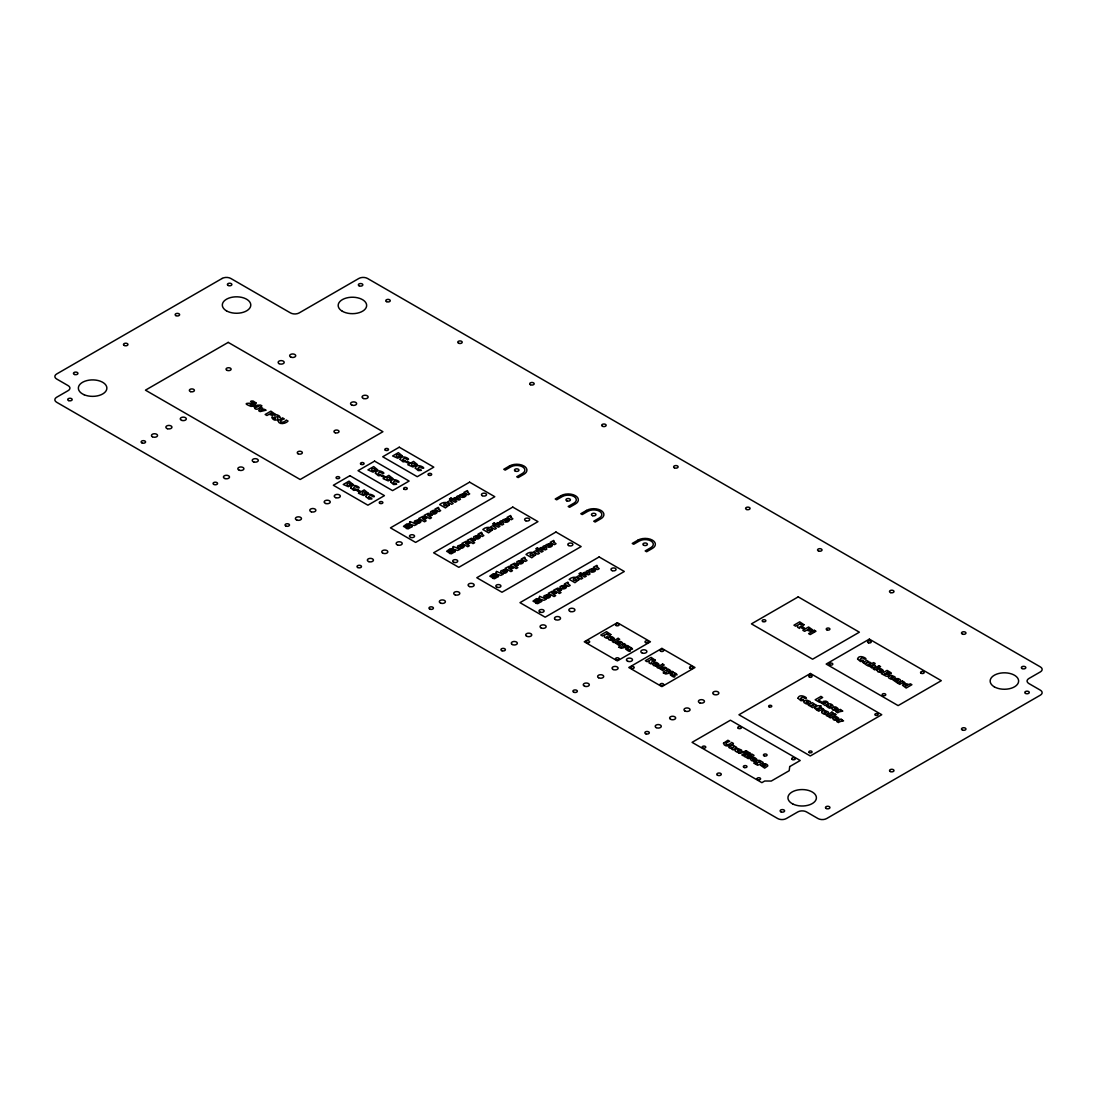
<?xml version="1.0" encoding="UTF-8"?>
<svg xmlns="http://www.w3.org/2000/svg" width="1097" height="1097" viewBox="0 0 1097 1097"><rect width="100%" height="100%" fill="white"/><g stroke="black" fill="none" stroke-linecap="round" stroke-linejoin="round"><path stroke-width="1.5" d="M430.49 512.683C431.779 515.137 437.484 514.438 437.127 511.449L434.193 513.108L433.411 512.889L436.606 511.037L433.246 510.324L430.723 511.641A2.838 1.645 0 0 0 430.49 512.683M273.948 417.971C278.24 421.591 270.726 411.183 279.173 415.818C283.41 421.481 273.386 411.745 278.144 419.301A2.592 1.495 0 0 1 276.417 420.014C272.454 421.344 269.739 414.255 273.948 417.971M888.913 674.929L887.802 676.04A2.167 1.248 0 0 1 886.143 676.163L881.33 673.695L887.089 670.377L891.052 672.776A2.016 1.166 0 0 1 891.258 673.503L888.501 674.298L888.913 674.929M630.83 648.533C635.177 651.303 630.021 645.009 627.786 647.573A1.728 1.001 0 0 0 627.772 648.409L629.088 649.973L625.921 648.492A2.029 1.166 0 0 0 625.811 649.163C633.422 655.389 628.883 646.256 630.83 648.533M675.368 674.244C679.729 677.027 674.573 670.72 672.338 673.284A1.728 1.001 0 0 0 672.31 674.12L673.64 675.697L670.459 674.202A2.029 1.166 0 0 0 670.349 674.888C677.96 681.1 673.421 671.981 675.368 674.244M831.361 705.344C835.722 708.127 830.566 701.819 828.331 704.384A1.728 1.001 0 0 0 828.304 705.22L829.634 706.797L826.452 705.302A2.029 1.166 0 0 0 826.343 705.988C833.089 712.2 829.771 703.396 831.361 705.344M610.823 634.532C609.521 637.275 606.422 634.381 606.449 638.262L604.447 637.096L604.913 634.669L602.568 636.027L600.786 634.985L606.545 631.666L610.823 634.532M655.362 660.243C654.059 662.999 650.974 660.092 651.001 663.973L648.985 662.821L649.451 660.394L647.12 661.738L645.338 660.709L651.083 657.377L655.362 660.243M803.978 624.714C802.675 627.457 799.576 624.563 799.603 628.444L797.601 627.278L798.067 624.865L795.723 626.209L793.94 625.18L799.699 621.848L803.978 624.714M419.315 521.569L417.313 522.186L420.521 520.335L418.725 519.608L414.639 520.924A2.838 1.645 0 0 0 414.392 521.966C415.681 524.435 421.399 523.735 421.042 520.732L419.315 521.569M464.442 495.515L462.44 496.132L465.649 494.281L463.853 493.554L459.766 494.884A2.838 1.645 0 0 0 459.52 495.913C460.809 498.381 466.527 497.681 466.156 494.678L464.442 495.515M462.495 546.498L460.493 547.115L463.688 545.264L461.906 544.537L457.806 545.853A2.838 1.645 0 0 0 457.572 546.896C458.861 549.364 464.58 548.665 464.209 545.662L462.495 546.498M478.58 537.201L476.578 537.818L479.787 535.967L477.99 535.254L473.904 536.57A2.838 1.645 0 0 0 473.657 537.612C474.96 540.067 480.664 539.367 480.308 536.378L478.58 537.201M507.623 520.444L505.621 521.061L508.816 519.21L507.033 518.483L502.933 519.8A2.838 1.645 0 0 0 502.7 520.842C503.989 523.31 509.694 522.611 509.337 519.608L507.623 520.444M505.676 571.414L503.674 572.044L506.869 570.193L505.086 569.466L500.986 570.783A2.838 1.645 0 0 0 500.753 571.825C502.042 574.293 507.746 573.58 507.39 570.591L505.676 571.414M521.761 562.13L519.759 562.747L522.967 560.896L521.171 560.183L517.085 561.499A2.838 1.645 0 0 0 516.838 562.542C518.127 564.996 523.845 564.297 523.488 561.307L521.761 562.13M550.79 545.374L548.788 545.991L551.997 544.139L550.2 543.413L546.114 544.729A2.838 1.645 0 0 0 545.867 545.771C547.17 548.239 552.874 547.54 552.518 544.537L550.79 545.374M548.843 596.343L546.841 596.974L550.05 595.123L548.253 594.396L544.167 595.712A2.838 1.645 0 0 0 543.92 596.754C545.223 599.223 550.927 598.509 550.571 595.52L548.843 596.343M564.941 587.06L562.939 587.677L566.148 585.825L564.352 585.112L560.265 586.429A2.838 1.645 0 0 0 560.019 587.457C561.307 589.925 567.026 589.226 566.655 586.237L564.941 587.06M593.971 570.289L591.969 570.92L595.177 569.069L593.381 568.342L589.295 569.658A2.838 1.645 0 0 0 589.048 570.701C590.337 573.169 596.055 572.456 595.698 569.466L593.971 570.289M438.156 508.693L440.651 510.654L439.047 511.586L434.878 509.173L438.293 507.349L438.937 508.295L438.156 508.693M450.661 501.466L453.157 503.441L451.553 504.359L447.384 501.96L450.798 500.136L451.443 501.082L450.661 501.466M467.185 491.922L469.694 493.897L468.076 494.829L463.908 492.416L467.322 490.592L467.966 491.538L467.185 491.922M481.322 533.608L483.832 535.583L482.227 536.515L478.059 534.102L481.46 532.278L482.104 533.224L481.322 533.608M493.842 526.395L496.338 528.37L494.733 529.289L490.565 526.889L493.965 525.065L494.61 526.012L493.842 526.395M510.366 516.852L512.861 518.826L511.257 519.759L507.088 517.345L510.503 515.521L511.147 516.468L510.366 516.852M524.503 558.538L527.013 560.512L525.408 561.445L521.24 559.031L524.64 557.207L525.285 558.154L524.503 558.538M537.009 551.325L539.518 553.299L537.914 554.218L533.745 551.818L537.146 549.995L537.791 550.927L537.009 551.325M553.532 541.781L556.042 543.755L554.438 544.674L550.269 542.275L553.67 540.451L554.314 541.397L553.532 541.781M567.684 583.467L570.193 585.441L568.575 586.374L564.407 583.961L567.821 582.137L568.465 583.083L567.684 583.467M580.19 576.254L582.699 578.215L581.095 579.147L576.912 576.734L580.327 574.924L580.971 575.856L580.19 576.254M596.713 566.71L599.223 568.685L597.618 569.604L593.45 567.204L596.85 565.38L597.495 566.326L596.713 566.71M350.752 487.863L353.673 490.345L356.772 490.098L355.675 488.919C350.162 490.428 355.62 484.38 357.183 487.781C363.738 489.358 352.26 481.734 350.752 487.863M365.945 496.626L368.866 499.108L371.952 498.861L370.868 497.695C365.356 499.19 370.813 493.156 372.377 496.543C378.918 498.12 367.44 490.496 365.945 496.626M375.435 473.273L378.355 475.755L381.454 475.508L380.357 474.343C374.845 475.837 380.302 469.804 381.866 473.191C388.42 474.768 376.943 467.144 375.435 473.273M390.628 482.049L393.549 484.531L396.634 484.284L395.551 483.105C390.038 484.613 395.496 478.566 397.059 481.967C403.6 483.544 392.123 475.92 390.628 482.049M400.131 459.355L403.038 461.837L406.137 461.59L405.04 460.425C399.527 461.919 404.985 455.886 406.548 459.273C413.103 460.85 401.625 453.226 400.131 459.355M415.31 468.131L418.231 470.613L421.33 470.366L420.233 469.187C414.721 470.695 420.178 464.648 421.742 468.049C428.283 469.626 416.805 462.002 415.31 468.131M797.999 698.24L800.906 700.722L804.005 700.476L802.922 699.31C797.409 700.805 802.853 694.771 804.416 698.158C810.971 699.749 799.494 692.111 797.999 698.24M857.566 659.036L860.473 661.518L863.572 661.272L862.489 660.092C856.976 661.601 862.42 655.553 863.983 658.954C870.538 660.531 859.061 652.907 857.566 659.036M615.417 642.938L619.558 645.831L622.095 644.145A2.551 1.481 0 0 0 622.739 643.473L622.383 642.623A9.407 5.43 0 0 0 620.408 641.471C610.906 642.129 630.103 642.691 615.417 642.938M659.955 668.649L664.11 671.542L666.633 669.856A2.551 1.481 0 0 0 667.291 669.184L666.921 668.347A9.407 5.43 0 0 0 664.947 667.182C655.457 667.84 674.641 668.416 659.955 668.649M760.482 765.212L764.636 768.119L767.16 766.419A2.551 1.481 0 0 0 767.818 765.747L767.447 764.911A9.407 5.43 0 0 0 765.487 763.759C755.984 764.417 775.168 764.979 760.482 765.212M820.871 702.587L825.013 705.481L827.549 703.794A2.551 1.481 0 0 0 828.194 703.122L827.837 702.272A9.407 5.43 0 0 0 825.863 701.12C816.36 701.778 835.557 702.354 820.871 702.587M893.287 680.099L897.442 683.006L899.965 681.306A2.551 1.481 0 0 0 900.623 680.634L900.267 679.797A9.407 5.43 0 0 0 898.292 678.645L895.742 678.577L898.457 680.373L895.111 679.317L893.287 680.099M256.04 402.969L254.806 404.286L250.061 404.272L252.557 405.712L251.254 406.466C235.361 400.528 263.225 405.52 250.596 401.433L251.323 401.173A2.263 1.316 0 0 1 253.284 401.104L256.04 402.969M755.764 763.512C760.536 765.775 752.213 760.605 758.699 760.344A2.18 1.262 0 0 1 760.043 760.578L763.238 762.484L757.684 765.281L753.735 763.101L754.503 762.374L755.764 763.512M869.935 666.4L871.717 667.95L874.556 667.305L875.475 665.55L873.198 664.659L875.187 663.507L873.569 662.574L867.823 665.893L869.935 666.4M426.582 518.25L424.155 519.717L426.143 520.869L424.539 521.802L418.78 518.47L422.921 516.385L426.582 518.25M431.957 515.165L429.517 516.618L431.519 517.77L429.901 518.703L424.141 515.371L428.283 513.286L431.957 515.165M469.763 543.18L467.336 544.647L469.324 545.799L467.706 546.731L461.96 543.399L466.102 541.315L469.763 543.18M475.124 540.094L472.697 541.548L474.686 542.7L473.081 543.632L467.322 540.3L471.463 538.216L475.124 540.094M512.943 568.109L510.516 569.576L512.505 570.728L510.887 571.647L505.127 568.328L509.282 566.244L512.943 568.109M518.305 565.01L515.878 566.477L517.866 567.629L516.248 568.561L510.503 565.229L514.644 563.145L518.305 565.01M556.124 593.038L553.683 594.505L555.685 595.644L554.067 596.576L548.308 593.258L552.463 591.173L556.124 593.038M561.486 589.939L559.059 591.406L561.047 592.558L559.429 593.491L553.67 590.159L557.825 588.074L561.486 589.939M902.57 685.323L906.163 688.038L911.922 684.706L910.304 683.774L908.302 684.926A2.18 1.262 0 0 0 907.918 684.158L905.258 683.568L902.57 685.323M789.717 766.584L789.196 770.711L771.273 781.05L764.719 781.009L761.867 782.655L692.07 742.354L730.424 720.208L800.22 760.509L789.717 766.584M416.216 521.02C417.011 522.94 418.793 519.32 416.216 521.02M432.3 511.737C433.096 513.643 434.892 510.036 432.3 511.737M461.343 494.966C462.125 496.886 463.921 493.266 461.343 494.966M459.396 545.949C460.178 547.869 461.974 544.249 459.396 545.949M475.481 536.666C476.276 538.572 478.073 534.966 475.481 536.666M504.51 519.896C505.306 521.815 507.102 518.195 504.51 519.896M502.563 570.879C503.358 572.799 505.155 569.178 502.563 570.879M518.662 561.595C519.457 563.501 521.253 559.895 518.662 561.595M547.691 544.825C548.486 546.745 550.283 543.125 547.691 544.825M545.744 595.808C546.539 597.728 548.335 594.108 545.744 595.808M561.842 586.525C562.624 588.431 564.42 584.824 561.842 586.525M590.872 569.754C591.667 571.674 593.463 568.054 590.872 569.754M274.853 413.967L272.632 415.461L269.067 414.282L266.928 415.516L265.145 414.488L270.904 411.156L274.853 413.967M812.548 629.801L810.326 631.296L806.775 630.117L804.636 631.351L802.839 630.322L808.599 626.99L812.548 629.801M424.429 518.497C421.865 520.581 421.454 515.672 424.429 518.497M429.791 515.398C427.227 517.482 426.815 512.573 429.791 515.398M467.596 543.426C465.032 545.511 464.634 540.602 467.596 543.426M472.958 540.327C470.407 542.412 469.996 537.503 472.958 540.327M510.777 568.356C508.213 570.44 507.815 565.531 510.777 568.356M516.139 565.257C513.574 567.341 513.177 562.432 516.139 565.257M553.958 593.285C551.393 595.369 550.996 590.46 553.958 593.285M559.319 590.186C556.755 592.27 556.357 587.361 559.319 590.186M447.028 505.127C442.365 507.788 442.941 500.835 447.028 505.127M490.208 530.057C485.546 532.717 486.122 525.765 490.208 530.057M533.389 554.986C528.727 557.646 529.303 550.694 533.389 554.986M576.569 579.915C571.894 582.576 572.483 575.623 576.569 579.915M607.903 638.084L609.027 639.853L612.537 640.525C604.186 637.096 619.956 641.622 612.195 636.822A2.838 1.645 0 0 0 610.398 636.685L607.903 638.084M652.454 663.795L653.565 665.564L657.076 666.236C648.738 662.821 664.494 667.346 656.746 662.547A2.838 1.645 0 0 0 654.95 662.41L652.454 663.795M750.293 758.822L751.404 760.591L754.928 761.263C746.577 757.835 762.346 762.36 754.585 757.561A2.838 1.645 0 0 0 752.789 757.424L750.293 758.822M831.677 708.319L832.801 710.088L836.312 710.76C827.961 707.332 843.73 711.857 835.969 707.058A2.838 1.645 0 0 0 834.173 706.921L831.677 708.319M832.458 718.069L833.569 719.838L837.08 720.51C828.742 717.081 844.512 721.607 836.75 716.807A2.838 1.645 0 0 0 834.954 716.67L832.458 718.069M876.846 670.089L877.957 671.858L881.467 672.53C873.13 669.115 888.885 673.64 881.138 668.841A2.838 1.645 0 0 0 879.341 668.69L876.846 670.089M886.924 674.326L884.36 674.011L885.526 673.339L886.924 674.326M449.304 504.949L445.409 507.911L439.664 504.593C442.091 502.083 447.754 501.164 449.304 504.949M492.484 529.878L488.59 532.84L482.831 529.508C485.272 527.013 490.935 526.094 492.484 529.878M535.665 554.808L531.771 557.77L526.012 554.438C528.452 551.942 534.102 551.009 535.665 554.808M578.832 579.737L574.951 582.699L569.192 579.367C571.633 576.871 577.283 575.939 578.832 579.737M863.161 662.602L866.836 665.331L871.004 662.917L869.414 661.998L865.739 663.37L868.207 661.299L866.603 660.38L863.161 662.602M736.649 747.496L733.153 749.937L731.548 749.018L734.016 746.961L730.341 748.319L728.751 747.4L732.919 744.986L736.649 747.496M816.141 705.193L812.658 707.647L811.04 706.729L813.508 704.658L809.833 706.029L808.242 705.097L812.411 702.697L816.141 705.193M608.465 634.285L605.997 634.039L607.176 633.367L608.465 634.285M653.003 660.01L650.548 659.763L651.714 659.091L653.003 660.01M801.619 624.481L799.151 624.234L800.33 623.549L801.619 624.481M888.927 672.941L886.623 672.708L887.706 672.077L888.927 672.941M617.446 643.39L619.778 643.665L617.446 643.39M661.985 669.115L664.329 669.389L661.985 669.115M762.525 765.679L764.856 765.953L762.525 765.679M822.901 703.054L825.232 703.328L822.901 703.054M895.33 680.565L897.661 680.839L895.33 680.565M278.103 420.782C278.761 425.197 285.974 423.73 288.045 421.056L286.276 420.028C283.163 424.21 276.06 421.605 284.301 418.903L282.532 417.875L278.103 420.782M723.485 743.176C724.143 747.592 731.356 746.125 733.427 743.451L731.658 742.422C728.545 746.604 721.442 743.999 729.697 741.298L727.914 740.269L723.485 743.176M272.522 413.665L270.232 413.61L271.521 412.87L272.522 413.665M810.217 629.5L807.941 629.445L809.216 628.704L810.217 629.5M350.587 483.955C346.076 488.892 345.72 480.5 350.587 483.955M365.781 492.718C361.27 497.668 360.913 489.276 365.781 492.718M375.27 469.365C370.759 474.315 370.402 465.923 375.27 469.365M390.463 478.141C385.952 483.078 385.596 474.686 390.463 478.141M399.952 455.447C395.441 460.397 395.085 452.005 399.952 455.447M415.146 464.223C410.635 469.159 410.278 460.767 415.146 464.223M814.591 708.168L816.511 709.841L817.498 709.128L816.758 708.662L820.583 707.414L819.706 706.907L821.296 705.988L817.512 705.645L814.591 708.168M352.891 484.339L348.38 486.711L343.265 484.476L349.011 481.144L352.891 484.339M368.085 493.102L363.573 495.487L358.445 493.239L364.204 489.92L368.085 493.102M377.574 469.749L373.062 472.135L367.948 469.886L373.693 466.568L377.574 469.749M392.767 478.525L388.256 480.897L383.127 478.662L388.887 475.33L392.767 478.525M402.256 455.831L397.745 458.217L392.63 455.968L398.376 452.65L402.256 455.831M417.45 464.607L412.938 466.979L407.81 464.744L413.569 461.412L417.45 464.607M612.784 638.317L610.796 637.933L612.784 638.317M657.336 664.028L655.348 663.658L657.336 664.028M755.175 759.055L753.186 758.671L755.175 759.055M836.558 708.552L834.57 708.168L836.558 708.552M837.34 718.302L835.352 717.918L837.34 718.302M881.727 670.322L879.739 669.938L881.727 670.322M735.251 749.827L735.1 750.183A2.989 1.728 0 0 0 735.429 751.212L737.362 752.309A2.907 1.687 0 0 0 738.583 752.473A2.852 1.645 0 0 0 740.31 752.172L741.462 751.404A2.825 1.632 0 0 0 741.476 750.033L738.212 748.648A2.866 1.659 0 0 0 736.485 748.936L735.251 749.827M804.019 701.34L803.868 701.71A2.989 1.728 0 0 0 804.197 702.724L806.13 703.821A2.907 1.687 0 0 0 807.351 703.986A2.852 1.645 0 0 0 809.065 703.684L810.23 702.916A2.825 1.632 0 0 0 810.244 701.545L806.967 700.16A2.866 1.659 0 0 0 805.253 700.462L804.019 701.34M821.886 711.651L821.735 712.022A2.989 1.728 0 0 0 822.064 713.05L823.998 714.133A2.907 1.687 0 0 0 825.218 714.312A2.852 1.645 0 0 0 826.932 714.01L828.098 713.228A2.825 1.632 0 0 0 828.112 711.857L824.834 710.472A2.866 1.659 0 0 0 823.12 710.774L821.886 711.651M888.611 676.575L888.46 676.945A2.989 1.728 0 0 0 888.789 677.96L890.723 679.057A2.907 1.687 0 0 0 891.943 679.221A2.852 1.645 0 0 0 893.657 678.933L894.823 678.152A2.825 1.632 0 0 0 894.837 676.78L891.559 675.395A2.866 1.659 0 0 0 889.845 675.697L888.611 676.575M412.102 526.629L408.166 528.877L406.096 528.411L409.867 526.56L405.204 527.328L403.463 526.354L406.891 523.859L408.893 524.215L405.52 525.943L410.84 525.189A2.592 1.495 0 0 1 412.061 526.19L412.102 526.629M455.282 551.558L451.347 553.807L449.263 553.341L453.047 551.489L448.385 552.257L446.63 551.284L450.072 548.788L452.074 549.144L448.7 550.872L454.021 550.118A2.592 1.495 0 0 1 455.241 551.105L455.282 551.558M498.463 576.487L494.528 578.736L492.443 578.27L496.214 576.419L491.552 577.187L489.81 576.199L493.252 573.717L495.241 574.074L491.881 575.802L497.188 575.047A2.592 1.495 0 0 1 498.408 576.035L498.463 576.487M541.63 601.417L537.695 603.665L535.624 603.199L539.395 601.348L534.733 602.116L532.991 601.129L536.433 598.647L538.421 599.003L535.062 600.717L540.368 599.977A2.592 1.495 0 0 1 541.589 600.964L541.63 601.417M760.125 762.196L757.739 762.429L760.125 762.196M907.178 685.351C904.216 688.203 904.655 683.253 907.178 685.351M410.182 521.61L409.4 523.008L410.744 524.462L414.392 525.532L416.833 524.366L410.182 521.61M453.349 546.539L452.567 547.938L453.925 549.391L457.572 550.461L460.013 549.295L453.349 546.539M496.53 571.468L495.748 572.867L497.092 574.321L500.739 575.39L503.194 574.225L496.53 571.468M539.71 596.398L538.929 597.796L540.273 599.25L543.92 600.32L546.375 599.154L539.71 596.398M739.776 750.417C736.512 753.529 736.937 748.031 739.776 750.417M808.544 701.929C805.28 705.042 805.705 699.543 808.544 701.929M826.411 712.241C823.148 715.354 823.573 709.869 826.411 712.241M893.136 677.164C889.873 680.277 890.298 674.778 893.136 677.164M871.1 665.906C871.964 668.608 875.077 663.616 871.1 665.906M624.028 643.596L621.615 647.011L618.612 647.134L621.231 648.313L628.951 646.435L627.374 645.53L623.795 646.668L625.715 644.57L624.028 643.596M668.58 669.307L666.153 672.735L663.164 672.845L665.783 674.024L673.503 672.146L671.926 671.241L668.347 672.379L670.267 670.281L668.58 669.307M261.155 407.357L258.714 410.772L260.14 411.594L266.077 410.209L264.459 409.277L260.976 410.319L262.814 408.317L261.155 407.357M749.895 752.953L747.29 755.504L751.692 753.996L754.037 755.339L748.277 758.671L746.81 757.821L751.212 755.284L745.699 757.177L744.369 756.423L747.647 753.241L743.259 755.764L741.791 754.928L747.551 751.61L749.895 752.953M222.156 278.446L56.633 374.008A6.102 3.524 0 0 0 56.633 378.986L68.151 385.637A6.102 3.524 0 0 1 68.151 390.628L56.633 397.265A6.102 3.524 0 0 0 56.633 402.256L777.704 818.554A6.102 3.524 0 0 0 786.33 818.554L797.848 811.903A6.102 3.524 0 0 1 806.487 811.903L817.992 818.554A6.102 3.524 0 0 0 826.631 818.554L1040.367 695.155A6.102 3.524 0 0 0 1040.367 690.178L1028.849 683.527A6.102 3.524 0 0 1 1028.849 678.536L1040.367 671.899A6.102 3.524 0 0 0 1040.367 666.907L367.509 278.446A6.102 3.524 0 0 0 358.884 278.446L299.152 312.933A6.102 3.524 0 0 1 290.513 312.933L230.781 278.446A6.102 3.524 0 0 0 222.156 278.446M228.217 342.387L145.448 390.162L300.167 479.499L382.935 431.711L228.217 342.387M254.161 405.383L252.845 406.137L255.766 407.823L254.682 408.441L256.081 409.25L257.877 409.044L261.936 405.863L260.538 405.067L254.161 405.383M258.81 406.055L257 407.11L255.464 406.219L258.81 406.055M374.584 461.124L358.033 470.682L392.575 490.62L409.126 481.062L374.584 461.124M349.902 475.7L333.351 485.258L367.893 505.196L384.444 495.638L349.902 475.7M399.267 447.206L382.716 456.763L417.258 476.701L433.809 467.144L399.267 447.206M382.73 475.289L381.495 476.002L383.827 477.346L385.061 476.633L382.73 475.289M358.047 489.879L356.813 490.592L359.144 491.936L360.378 491.209L358.047 489.879M407.412 461.371L406.178 462.084L408.509 463.428L409.743 462.715L407.412 461.371M469.598 482.159L390.45 527.863L415.626 542.412L494.788 496.708L469.598 482.159M451.004 498.038L449.413 498.957L450.497 499.588L452.101 498.655L451.004 498.038M509.529 465.964L503.77 469.283L505.21 470.119L510.969 466.801A8.145 4.703 0 0 1 522.487 466.801A8.145 4.703 0 0 1 522.487 473.438L516.728 476.77L518.168 477.593L523.927 474.274A10.175 5.869 0 0 0 523.927 465.964A10.175 5.869 0 0 0 509.529 465.964M452.595 498.943L451.004 499.875L455.173 502.275L456.763 501.356L452.595 498.943M454.816 497.668L453.143 498.628L459.053 500.04L460.466 499.217L458.066 495.789L456.462 496.722L458.258 498.724L454.816 497.668M512.779 507.088L433.617 552.792L458.807 567.327L537.969 521.637L512.779 507.088M494.185 522.954L492.594 523.886L493.677 524.517L495.282 523.584L494.185 522.954M495.775 523.872L494.171 524.805L498.353 527.204L499.944 526.286L495.775 523.872M497.983 522.597L496.324 523.557L502.234 524.969L503.646 524.147L501.247 520.718L499.642 521.651L501.439 523.653L497.983 522.597M560.978 495.666L555.219 498.998L556.659 499.821L562.418 496.502A8.145 4.703 0 0 1 573.937 496.502A8.145 4.703 0 0 1 573.937 503.153L568.177 506.471L569.617 507.308L575.377 503.976A10.175 5.869 0 0 0 575.377 495.666A10.175 5.869 0 0 0 560.978 495.666M586.525 510.42L580.779 513.739L582.205 514.575L587.965 511.257A8.145 4.703 0 0 1 599.483 511.257A8.145 4.703 0 0 1 599.483 517.894L593.724 521.226L595.164 522.049L600.923 518.73A10.175 5.869 0 0 0 600.923 510.42A10.175 5.869 0 0 0 586.525 510.42M555.96 532.018L476.797 577.721L501.987 592.257L581.149 546.567L555.96 532.018M537.365 547.883L535.761 548.815L536.858 549.432L538.449 548.514L537.365 547.883M538.956 548.802L537.352 549.72L541.52 552.134L543.125 551.215L538.956 548.802M541.164 547.526L539.505 548.486L545.401 549.899L546.827 549.076L544.427 545.648L542.809 546.58L544.619 548.582L541.164 547.526M599.14 556.947L519.978 602.651L545.168 617.186L624.316 571.482L599.14 556.947M580.546 572.812L578.942 573.745L580.039 574.362L581.629 573.443L580.546 572.812M637.988 540.122L632.229 543.454L633.668 544.277L639.428 540.958A8.145 4.703 0 0 1 650.932 540.958A8.145 4.703 0 0 1 650.932 547.609L645.173 550.927L646.613 551.764L652.372 548.431A10.175 5.869 0 0 0 652.372 540.122A10.175 5.869 0 0 0 637.988 540.122M582.123 573.731L580.532 574.65L584.701 577.063L586.305 576.144L582.123 573.731M584.344 572.456L582.685 573.416L588.582 574.828L590.008 574.005L587.608 570.577L585.99 571.51L587.8 573.512L584.344 572.456M617.35 622.685L584.248 641.786L617.35 660.901L650.452 641.786L617.35 622.685M618.091 638.331L612.332 641.649L613.936 642.581L619.695 639.263L618.091 638.331M661.889 648.396L628.787 667.511L661.889 686.626L694.991 667.511L661.889 648.396M662.629 664.055L656.884 667.374L658.474 668.292L664.234 664.974L662.629 664.055M798.205 596.878L751.431 623.878L812.603 659.201L859.376 632.187L798.205 596.878M802.483 626.963L801.249 627.676L803.566 629.02L804.8 628.307L802.483 626.963M812.781 631.241L808.612 633.641L810.217 634.573L814.385 632.16L812.781 631.241M814.372 630.322L813.288 630.953L814.879 631.872L815.976 631.241L814.372 630.322M869.345 639.126L826.164 664.055L898.128 705.604L941.308 680.675L869.345 639.126M810.436 673.489L738.939 714.764L810.299 755.97L881.755 714.709L810.436 673.489M820.913 696.458L815.153 699.79L819.706 702.423L821.118 701.6L818.348 699.996L822.681 697.486L820.913 696.458M877.408 666.619L873.226 669.019L874.83 669.938L878.999 667.538L877.408 666.619M878.985 665.701L877.902 666.332L879.506 667.25L880.589 666.619L878.985 665.701M821.365 707.867L817.196 710.266L818.801 711.199C820.254 709.389 827.275 709.759 822.174 709.115L822.86 708.731L821.365 707.867M831.924 712.131L826.164 715.45L827.769 716.382L833.528 713.05L831.924 712.131M840.233 709.457L836.065 711.857L837.669 712.789C839.136 710.979 846.157 711.35 841.056 710.719L841.728 710.321L840.233 709.457M834.598 713.667L828.838 716.999L830.443 717.918L836.202 714.6L834.598 713.667M902.392 681.031L898.21 683.445L899.828 684.377C901.281 682.567 908.302 682.924 903.201 682.293L903.887 681.895L902.392 681.031M841.015 719.207L836.846 721.62L838.451 722.539C839.918 720.743 846.925 721.099 841.824 720.468L842.51 720.071L841.015 719.207M746.289 750.759L738.898 753.365L747.112 751.239L746.289 750.759M167.375 428.708A3.058 1.769 0 0 0 171.955 427.186A3.058 1.769 0 0 0 167.375 425.65A3.058 1.769 0 0 0 167.375 428.708M152.346 436.743A3.058 1.769 0 0 0 157.461 435.948A3.058 1.769 0 0 0 153.717 433.795A3.058 1.769 0 0 0 152.346 436.743M181.759 420.398A3.058 1.769 0 0 0 186.339 418.876A3.058 1.769 0 0 0 181.759 417.354A3.058 1.769 0 0 0 181.759 420.398M253.722 461.947A3.058 1.769 0 0 0 258.302 460.425A3.058 1.769 0 0 0 253.722 458.889A3.058 1.769 0 0 0 253.722 461.947M239.338 470.256A3.058 1.769 0 0 0 243.918 468.734A3.058 1.769 0 0 0 239.338 467.199A3.058 1.769 0 0 0 239.338 470.256M224.94 478.566A3.058 1.769 0 0 0 229.52 477.044A3.058 1.769 0 0 0 224.94 475.508A3.058 1.769 0 0 0 224.94 478.566M325.686 503.496A3.058 1.769 0 0 0 330.266 501.973A3.058 1.769 0 0 0 325.686 500.438A3.058 1.769 0 0 0 325.686 503.496M311.301 511.805A3.058 1.769 0 0 0 315.881 510.283A3.058 1.769 0 0 0 311.301 508.747A3.058 1.769 0 0 0 311.301 511.805M296.903 520.115A3.058 1.769 0 0 0 301.483 518.579A3.058 1.769 0 0 0 296.903 517.057A3.058 1.769 0 0 0 296.903 520.115M397.649 545.044A3.058 1.769 0 0 0 402.229 543.509A3.058 1.769 0 0 0 397.649 541.987A3.058 1.769 0 0 0 397.649 545.044M382.634 553.066A3.058 1.769 0 0 0 387.735 552.285A3.058 1.769 0 0 0 383.991 550.118A3.058 1.769 0 0 0 382.634 553.066M368.866 561.664A3.058 1.769 0 0 0 373.446 560.128A3.058 1.769 0 0 0 368.866 558.606A3.058 1.769 0 0 0 368.866 561.664M469.612 586.593A3.058 1.769 0 0 0 474.192 585.058A3.058 1.769 0 0 0 469.612 583.535A3.058 1.769 0 0 0 469.612 586.593M455.228 594.903A3.058 1.769 0 0 0 459.808 593.367A3.058 1.769 0 0 0 455.228 591.845A3.058 1.769 0 0 0 455.228 594.903M440.829 603.213A3.058 1.769 0 0 0 445.409 601.677A3.058 1.769 0 0 0 440.829 600.155A3.058 1.769 0 0 0 440.829 603.213M541.136 627.964A3.058 1.769 0 0 0 546.114 626.908A3.058 1.769 0 0 0 542.055 624.947A3.058 1.769 0 0 0 541.136 627.964M526.546 636.164A3.058 1.769 0 0 0 531.661 635.369A3.058 1.769 0 0 0 527.918 633.216A3.058 1.769 0 0 0 526.546 636.164M512.162 644.474A3.058 1.769 0 0 0 517.263 643.678A3.058 1.769 0 0 0 513.533 641.526A3.058 1.769 0 0 0 512.162 644.474M613.127 669.513A3.058 1.769 0 0 0 618.077 668.443A3.058 1.769 0 0 0 614.005 666.51A3.058 1.769 0 0 0 613.127 669.513M598.509 677.713A3.058 1.769 0 0 0 603.624 676.918A3.058 1.769 0 0 0 599.881 674.765A3.058 1.769 0 0 0 598.509 677.713M584.756 686.297A3.058 1.769 0 0 0 589.336 684.775A3.058 1.769 0 0 0 584.756 683.253A3.058 1.769 0 0 0 584.756 686.297M684.871 710.952A3.058 1.769 0 0 0 689.972 710.157A3.058 1.769 0 0 0 686.228 708.004A3.058 1.769 0 0 0 684.871 710.952M670.541 719.289A3.058 1.769 0 0 0 675.601 718.412A3.058 1.769 0 0 0 671.762 716.327A3.058 1.769 0 0 0 670.541 719.289M656.171 727.613A3.058 1.769 0 0 0 661.217 726.708A3.058 1.769 0 0 0 657.336 724.637A3.058 1.769 0 0 0 656.171 727.613M555.343 619.544A3.058 1.769 0 0 0 560.444 618.749A3.058 1.769 0 0 0 556.7 616.596A3.058 1.769 0 0 0 555.343 619.544M627.937 661.368A3.058 1.769 0 0 0 632.516 659.846A3.058 1.769 0 0 0 627.937 658.323A3.058 1.769 0 0 0 627.937 661.368M699.9 702.916A3.058 1.769 0 0 0 704.466 701.394A3.058 1.769 0 0 0 699.9 699.872A3.058 1.769 0 0 0 699.9 702.916M713.859 694.442A3.058 1.769 0 0 0 718.823 693.373A3.058 1.769 0 0 0 714.75 691.425A3.058 1.769 0 0 0 713.859 694.442M642.321 653.058A3.058 1.769 0 0 0 646.901 651.536A3.058 1.769 0 0 0 642.321 650.014A3.058 1.769 0 0 0 642.321 653.058M570.358 611.523A3.058 1.769 0 0 0 574.938 609.987A3.058 1.769 0 0 0 570.358 608.465A3.058 1.769 0 0 0 570.358 611.523M335.764 497.681A3.058 1.769 0 0 0 340.344 496.146A3.058 1.769 0 0 0 335.764 494.624A3.058 1.769 0 0 0 335.764 497.681M363.573 398.526A3.058 1.769 0 0 0 368.153 397.004A3.058 1.769 0 0 0 363.573 395.469A3.058 1.769 0 0 0 363.573 398.526M291.158 357.252A3.058 1.769 0 0 0 295.737 355.716A3.058 1.769 0 0 0 291.158 354.194A3.058 1.769 0 0 0 291.158 357.252M228.053 285.426A2.235 1.289 0 0 0 231.796 284.85A2.235 1.289 0 0 0 229.054 283.259A2.235 1.289 0 0 0 228.053 285.426M175.808 315.593A2.235 1.289 0 0 0 179.551 315.004A2.235 1.289 0 0 0 176.809 313.427A2.235 1.289 0 0 0 175.808 315.593M124.139 345.418A2.235 1.289 0 0 0 127.883 344.842A2.235 1.289 0 0 0 125.14 343.251A2.235 1.289 0 0 0 124.139 345.418M74.582 374.502A2.235 1.289 0 0 0 77.942 373.378A2.235 1.289 0 0 0 74.582 372.253A2.235 1.289 0 0 0 74.582 374.502M826.151 808.475A2.235 1.289 0 0 0 829.881 807.858A2.235 1.289 0 0 0 827.097 806.309A2.235 1.289 0 0 0 826.151 808.475M1025.558 693.427A2.235 1.289 0 0 0 1029.247 692.714A2.235 1.289 0 0 0 1026.339 691.233A2.235 1.289 0 0 0 1025.558 693.427M962.604 730.136A2.235 1.289 0 0 0 965.963 729.025A2.235 1.289 0 0 0 962.604 727.901A2.235 1.289 0 0 0 962.604 730.136M890.174 771.479A2.235 1.289 0 0 0 893.918 770.903A2.235 1.289 0 0 0 891.175 769.326A2.235 1.289 0 0 0 890.174 771.479M359.021 285.755A2.235 1.289 0 0 0 362.764 285.179A2.235 1.289 0 0 0 360.022 283.588A2.235 1.289 0 0 0 359.021 285.755M386.446 301.593A2.235 1.289 0 0 0 390.189 301.003A2.235 1.289 0 0 0 387.447 299.426A2.235 1.289 0 0 0 386.446 301.593M458.861 343.334A2.235 1.289 0 0 0 462.221 342.223A2.235 1.289 0 0 0 458.861 341.098A2.235 1.289 0 0 0 458.861 343.334M530.386 384.69A2.235 1.289 0 0 0 534.116 384.087A2.235 1.289 0 0 0 531.346 382.524A2.235 1.289 0 0 0 530.386 384.69M602.651 426.376A2.235 1.289 0 0 0 606.147 425.417A2.235 1.289 0 0 0 602.939 424.141A2.235 1.289 0 0 0 602.651 426.376M674.285 467.775A2.235 1.289 0 0 0 678.042 467.199A2.235 1.289 0 0 0 675.299 465.608A2.235 1.289 0 0 0 674.285 467.775M746.714 509.529A2.235 1.289 0 0 0 750.074 508.405A2.235 1.289 0 0 0 746.714 507.294A2.235 1.289 0 0 0 746.714 509.529M818.677 551.078A2.235 1.289 0 0 0 822.037 549.954A2.235 1.289 0 0 0 818.677 548.829A2.235 1.289 0 0 0 818.677 551.078M890.641 592.627A2.235 1.289 0 0 0 894 591.502A2.235 1.289 0 0 0 890.641 590.378A2.235 1.289 0 0 0 890.641 592.627M962.604 634.162A2.235 1.289 0 0 0 965.963 633.051A2.235 1.289 0 0 0 962.604 631.927A2.235 1.289 0 0 0 962.604 634.162M781.201 811.972A2.235 1.289 0 0 0 784.616 810.902A2.235 1.289 0 0 0 781.311 809.737A2.235 1.289 0 0 0 781.201 811.972M717.465 775.222A2.235 1.289 0 0 0 721.209 774.647A2.235 1.289 0 0 0 718.466 773.056A2.235 1.289 0 0 0 717.465 775.222M357.663 567.492A2.235 1.289 0 0 0 361.407 566.902A2.235 1.289 0 0 0 358.664 565.325A2.235 1.289 0 0 0 357.663 567.492M502.042 650.782A2.235 1.289 0 0 0 505.402 649.671A2.235 1.289 0 0 0 502.042 648.546A2.235 1.289 0 0 0 502.042 650.782M142.24 443.051A2.235 1.289 0 0 0 145.586 441.926A2.235 1.289 0 0 0 142.24 440.816A2.235 1.289 0 0 0 142.24 443.051M213.737 484.394A2.235 1.289 0 0 0 217.48 483.818A2.235 1.289 0 0 0 214.738 482.227A2.235 1.289 0 0 0 213.737 484.394M430.079 609.233A2.235 1.289 0 0 0 433.438 608.122A2.235 1.289 0 0 0 430.079 606.998A2.235 1.289 0 0 0 430.079 609.233M574.005 692.33A2.235 1.289 0 0 0 577.365 691.22A2.235 1.289 0 0 0 574.005 690.095A2.235 1.289 0 0 0 574.005 692.33M285.81 525.998A2.235 1.289 0 0 0 289.471 525.271A2.235 1.289 0 0 0 286.55 523.804A2.235 1.289 0 0 0 285.81 525.998M68.604 400.583A2.235 1.289 0 0 0 72.169 399.706A2.235 1.289 0 0 0 69.07 398.362A2.235 1.289 0 0 0 68.604 400.583M645.968 733.879A2.235 1.289 0 0 0 649.328 732.755A2.235 1.289 0 0 0 645.968 731.644A2.235 1.289 0 0 0 645.968 733.879M1022.006 668.526A2.235 1.289 0 0 0 1025.764 667.95A2.235 1.289 0 0 0 1023.021 666.373A2.235 1.289 0 0 0 1022.006 668.526M792.747 803.95A14.247 8.228 0 0 0 816.127 799.411A14.247 8.228 0 0 0 797.629 789.991A14.247 8.228 0 0 0 792.747 803.95M84.126 394.742A14.247 8.228 0 0 0 106.779 389.065A14.247 8.228 0 0 0 86.951 380.577A14.247 8.228 0 0 0 84.126 394.742M385.376 450.236A1.837 1.056 0 0 0 388.434 449.756A1.837 1.056 0 0 0 386.199 448.467A1.837 1.056 0 0 0 385.376 450.236M428.927 475.33A1.837 1.056 0 0 0 431.683 474.411A1.837 1.056 0 0 0 428.927 473.493A1.837 1.056 0 0 0 428.927 475.33M404.162 489.248A1.837 1.056 0 0 0 407.22 488.768A1.837 1.056 0 0 0 404.985 487.479A1.837 1.056 0 0 0 404.162 489.248M360.982 464.319A1.837 1.056 0 0 0 364.039 463.839A1.837 1.056 0 0 0 361.804 462.55A1.837 1.056 0 0 0 360.982 464.319M336.642 478.429A1.837 1.056 0 0 0 339.672 477.881A1.837 1.056 0 0 0 337.328 476.647A1.837 1.056 0 0 0 336.642 478.429M379.768 503.331A1.837 1.056 0 0 0 382.826 502.851A1.837 1.056 0 0 0 380.59 501.562A1.837 1.056 0 0 0 379.768 503.331M226.476 310.849A14.247 8.228 0 0 0 250.308 307.16A14.247 8.228 0 0 0 232.852 297.095A14.247 8.228 0 0 0 226.476 310.849M342.333 311.26A14.247 8.228 0 0 0 366.165 307.585A14.247 8.228 0 0 0 348.709 297.506A14.247 8.228 0 0 0 342.333 311.26M994.307 686.845A14.247 8.228 0 0 0 1018.139 683.17A14.247 8.228 0 0 0 1000.697 673.092A14.247 8.228 0 0 0 994.307 686.845M515.329 471.134A2.235 1.289 0 0 0 518.936 470.311A2.235 1.289 0 0 0 515.905 468.913A2.235 1.289 0 0 0 515.329 471.134M566.834 500.863A2.235 1.289 0 0 0 570.399 499.985A2.235 1.289 0 0 0 567.314 498.641A2.235 1.289 0 0 0 566.834 500.863M592.599 515.7A2.235 1.289 0 0 0 595.959 514.575A2.235 1.289 0 0 0 592.599 513.451A2.235 1.289 0 0 0 592.599 515.7M643.596 545.195A2.235 1.289 0 0 0 647.34 544.619A2.235 1.289 0 0 0 644.597 543.029A2.235 1.289 0 0 0 643.596 545.195M352.068 405.177A3.058 1.769 0 0 0 356.648 403.641A3.058 1.769 0 0 0 352.068 402.119A3.058 1.769 0 0 0 352.068 405.177M279.008 363.614A3.058 1.769 0 0 0 284.109 362.819A3.058 1.769 0 0 0 280.379 360.666A3.058 1.769 0 0 0 279.008 363.614M809.613 677.206A1.632 0.946 0 0 0 812.068 676.383A1.632 0.946 0 0 0 809.613 675.574A1.632 0.946 0 0 0 809.613 677.206M769.093 706.825A1.577 0.919 0 0 0 771.74 706.413A1.577 0.919 0 0 0 769.806 705.302A1.577 0.919 0 0 0 769.093 706.825M875.68 715.354A1.645 0.946 0 0 0 878.162 714.531A1.645 0.946 0 0 0 875.68 713.708A1.645 0.946 0 0 0 875.68 715.354M809.284 752.569A1.632 0.946 0 0 0 812.013 752.158A1.632 0.946 0 0 0 810.025 751.006A1.632 0.946 0 0 0 809.284 752.569M702.642 747.88A1.837 1.056 0 0 0 705.714 747.414A1.837 1.056 0 0 0 703.465 746.111A1.837 1.056 0 0 0 702.642 747.88M738.336 728.353A1.837 1.056 0 0 0 741.407 727.887A1.837 1.056 0 0 0 739.159 726.584A1.837 1.056 0 0 0 738.336 728.353M764.335 755.943A1.837 1.056 0 0 0 767.077 755.024A1.837 1.056 0 0 0 764.335 754.119A1.837 1.056 0 0 0 764.335 755.943M744.26 767.543A1.837 1.056 0 0 0 747.002 766.625A1.837 1.056 0 0 0 744.26 765.706A1.837 1.056 0 0 0 744.26 767.543M792.24 759.481A1.837 1.056 0 0 0 795.298 759.001A1.837 1.056 0 0 0 793.062 757.712A1.837 1.056 0 0 0 792.24 759.481M757.492 779.556A1.837 1.056 0 0 0 760.55 779.062A1.837 1.056 0 0 0 758.288 777.773A1.837 1.056 0 0 0 757.492 779.556M410.758 537.448A2.551 1.467 0 0 0 414.57 536.172A2.551 1.467 0 0 0 410.758 534.897A2.551 1.467 0 0 0 410.758 537.448M482.2 495.666A2.551 1.467 0 0 0 486.451 495.008A2.551 1.467 0 0 0 483.338 493.211A2.551 1.467 0 0 0 482.2 495.666M453.939 562.377A2.551 1.467 0 0 0 457.751 561.102A2.551 1.467 0 0 0 453.939 559.827A2.551 1.467 0 0 0 453.939 562.377M525.902 520.828A2.551 1.467 0 0 0 529.714 519.553A2.551 1.467 0 0 0 525.902 518.278A2.551 1.467 0 0 0 525.902 520.828M540.286 612.236A2.551 1.467 0 0 0 544.112 610.96A2.551 1.467 0 0 0 540.3 609.685A2.551 1.467 0 0 0 540.286 612.236M612.249 570.687A2.551 1.467 0 0 0 616.075 569.412A2.551 1.467 0 0 0 612.249 568.136A2.551 1.467 0 0 0 612.249 570.687M497.106 587.306A2.551 1.467 0 0 0 500.931 586.031A2.551 1.467 0 0 0 497.119 584.756A2.551 1.467 0 0 0 497.106 587.306M568.548 545.524A2.551 1.467 0 0 0 572.812 544.866A2.551 1.467 0 0 0 569.686 543.07A2.551 1.467 0 0 0 568.548 545.524M616.048 625.509A1.837 1.056 0 0 0 619.119 625.029A1.837 1.056 0 0 0 616.871 623.74A1.837 1.056 0 0 0 616.048 625.509M645.557 642.54A1.837 1.056 0 0 0 648.615 642.06A1.837 1.056 0 0 0 646.38 640.771A1.837 1.056 0 0 0 645.557 642.54M616.048 659.571A1.837 1.056 0 0 0 619.119 659.105A1.837 1.056 0 0 0 616.871 657.802A1.837 1.056 0 0 0 616.048 659.571M586.922 642.705A1.837 1.056 0 0 0 589.679 641.786A1.837 1.056 0 0 0 586.922 640.881A1.837 1.056 0 0 0 586.922 642.705M660.97 651.385A1.837 1.056 0 0 0 663.726 650.48A1.837 1.056 0 0 0 660.97 649.561A1.837 1.056 0 0 0 660.97 651.385M690.095 668.251A1.837 1.056 0 0 0 693.167 667.785A1.837 1.056 0 0 0 690.918 666.482A1.837 1.056 0 0 0 690.095 668.251M660.97 685.46A1.837 1.056 0 0 0 663.726 684.542A1.837 1.056 0 0 0 660.97 683.623A1.837 1.056 0 0 0 660.97 685.46M631.474 668.43A1.837 1.056 0 0 0 634.217 667.511A1.837 1.056 0 0 0 631.474 666.592A1.837 1.056 0 0 0 631.474 668.43M762.73 621.519A1.837 1.056 0 0 0 765.802 621.039A1.837 1.056 0 0 0 763.553 619.736A1.837 1.056 0 0 0 762.73 621.519M827.152 629.993A1.837 1.056 0 0 0 829.908 629.075A1.837 1.056 0 0 0 827.152 628.156A1.837 1.056 0 0 0 827.152 629.993M882.66 695.429A1.837 1.056 0 0 0 885.732 694.95A1.837 1.056 0 0 0 883.483 693.661A1.837 1.056 0 0 0 882.66 695.429M829.702 664.851A1.837 1.056 0 0 0 832.76 664.371A1.837 1.056 0 0 0 830.525 663.082A1.837 1.056 0 0 0 829.702 664.851M868.495 642.828A1.837 1.056 0 0 0 871.251 641.923A1.837 1.056 0 0 0 868.509 640.991A1.837 1.056 0 0 0 868.495 642.828M921.082 673.243A1.837 1.056 0 0 0 924.154 672.763A1.837 1.056 0 0 0 921.905 671.474A1.837 1.056 0 0 0 921.082 673.243M298.014 453.733A2.551 1.467 0 0 0 302.265 453.075A2.551 1.467 0 0 0 299.152 451.278A2.551 1.467 0 0 0 298.014 453.733M335.243 432.78A2.551 1.467 0 0 0 339.055 431.505A2.551 1.467 0 0 0 335.243 430.23A2.551 1.467 0 0 0 335.243 432.78M190.604 391.643A2.551 1.467 0 0 0 194.416 390.367A2.551 1.467 0 0 0 190.604 389.106A2.551 1.467 0 0 0 190.604 391.643M226.942 370.306A2.551 1.467 0 0 0 231.083 369.442A2.551 1.467 0 0 0 227.696 367.81A2.551 1.467 0 0 0 226.942 370.306"/></g></svg>
